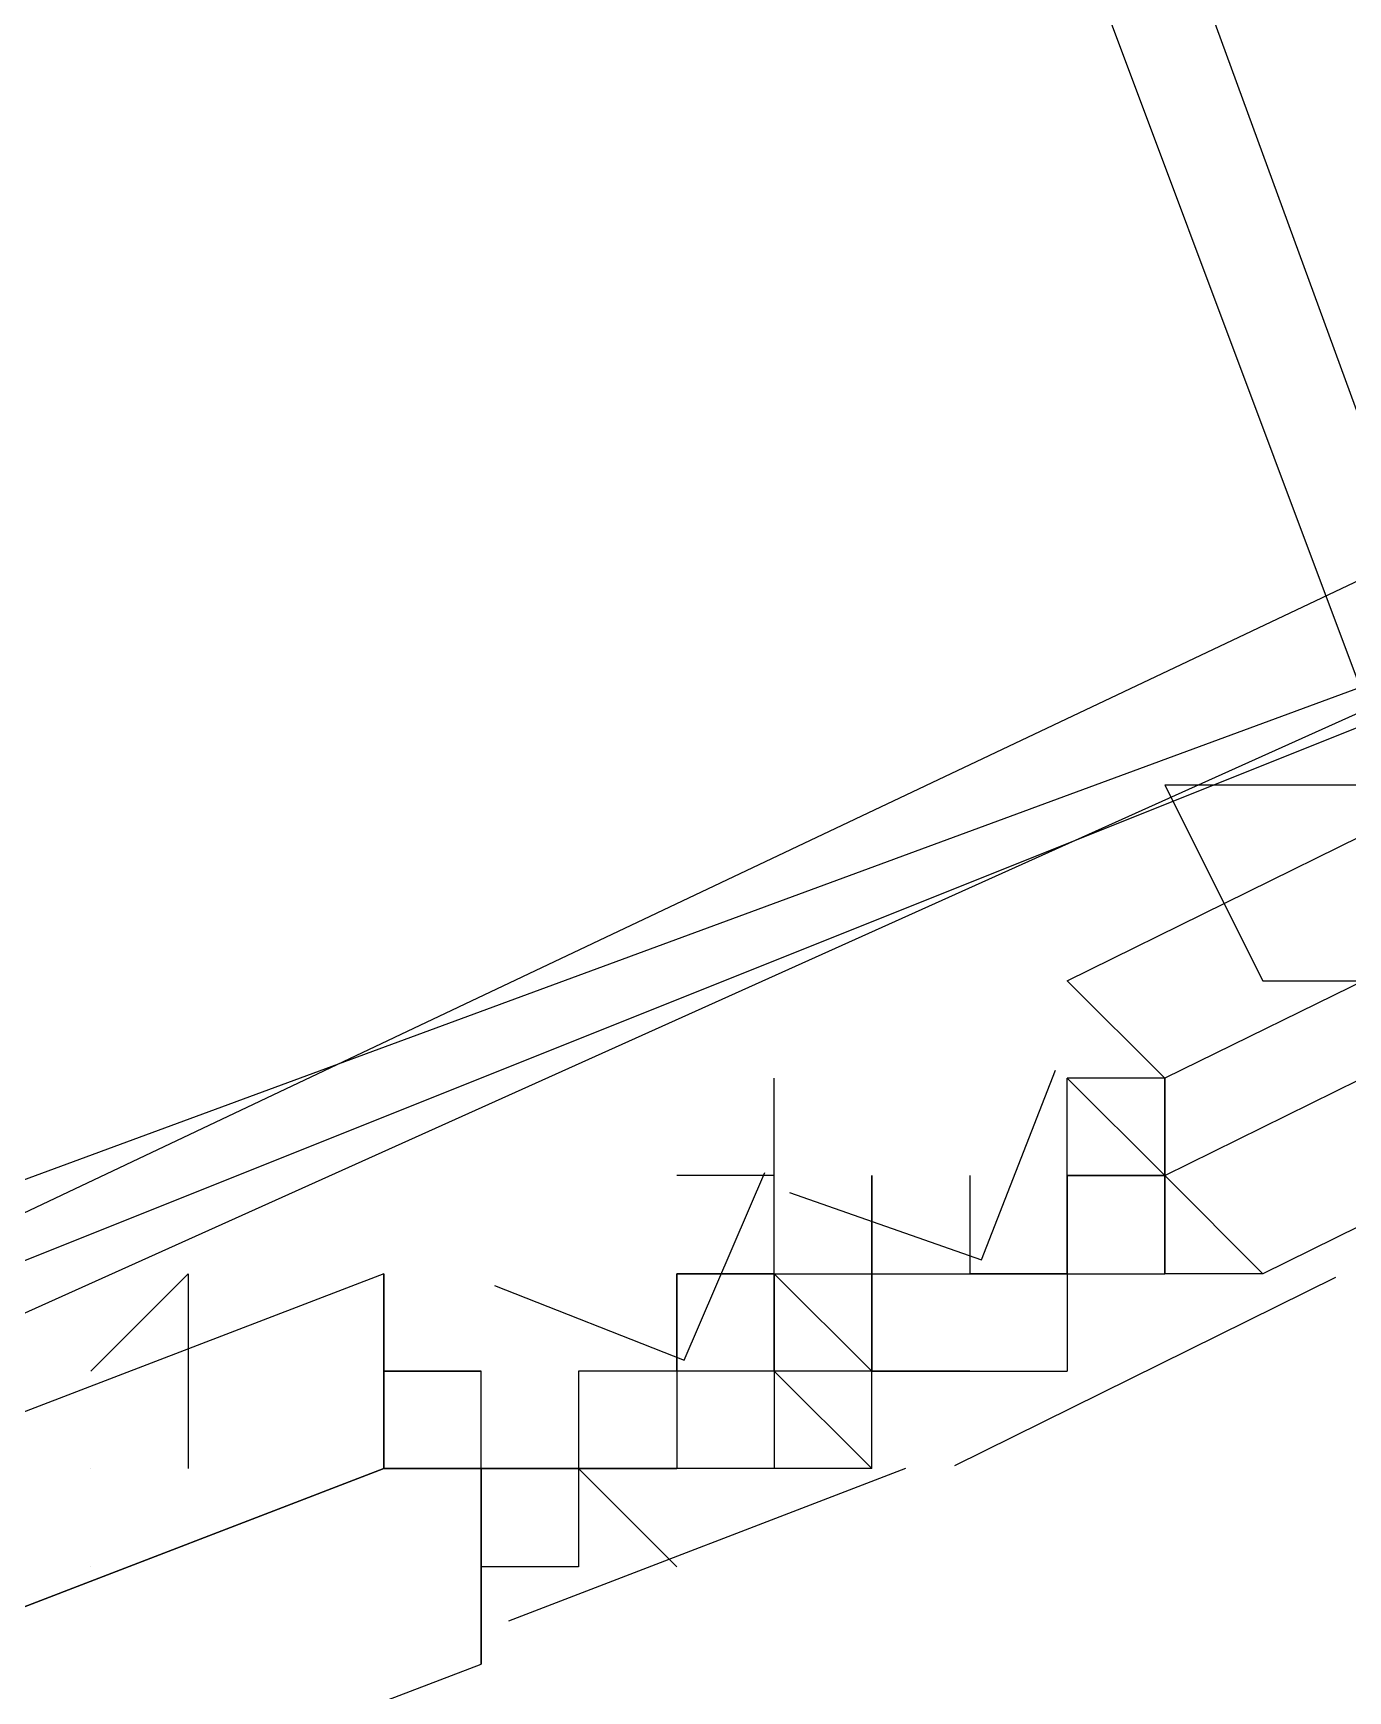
# Model space of a CAD drawing. Header units: feet. Extents: x -84 to 198, y -22 to 181.
# Drawn here: x 99.2588 to 99.4383, y 23.0675 to 23.2937 of the extents above; entities that cross this region are included whole.
import ezdxf

# ---------------------------------------------------------------- set-up
doc = ezdxf.new("R2010")
doc.units = ezdxf.units.FT
doc.layers.add('A-LINEA', color=7, linetype='CONTINUOUS')

msp = doc.modelspace()

# ---------------------------------------------------------------- linework, layer by layer
at = {"layer": 'A-LINEA'}
for p, q in [((99.4, 23.1644), (99.4, 23.1644)), ((99.4, 23.1644), (99.4, 23.1644)), ((99.4, 23.1644), (99.4, 23.1644)), ((99.4, 23.1644), (99.4, 23.1644)), ((99.4, 23.1644), (99.4, 23.1644)), ((99.4, 23.1644), (99.4, 23.1644)), ((99.4, 23.1644), (99.4, 23.1644)), ((99.4, 23.1644), (99.4, 23.1644)), ((99.4, 23.1511), (99.4, 23.1511)), ((99.4, 23.1511), (99.4, 23.1511)), ((99.4, 23.1511), (99.4, 23.1511)), ((99.4133, 23.1511), (99.4, 23.1511)), ((99.4, 23.1511), (99.4, 23.1511)), ((99.4, 23.1378), (99.4, 23.1511)), ((99.4, 23.1511), (99.4, 23.1511)), ((99.4, 23.1511), (99.4, 23.1511)), ((99.4, 23.1511), (99.4, 23.1511)), ((99.4, 23.1511), (99.4, 23.1511)), ((99.4, 23.1511), (99.4, 23.1511)), ((99.4, 23.1511), (99.4, 23.1511)), ((99.4133, 23.1511), (99.4, 23.1511)), ((99.4, 23.1511), (99.4, 23.1511)), ((99.4, 23.1378), (99.4, 23.1511)), ((99.4, 23.1511), (99.4, 23.1511)), ((99.4, 23.1511), (99.4, 23.1511)), ((99.4, 23.1511), (99.4, 23.1511)), ((99.4133, 23.1511), (99.4133, 23.1511)), ((99.4133, 23.1511), (99.4133, 23.1511)), ((99.4133, 23.1511), (99.4133, 23.1511)), ((99.4133, 23.1511), (99.4133, 23.1511)), ((99.4133, 23.1511), (99.4133, 23.1511)), ((99.4133, 23.1511), (99.4133, 23.1511)), ((99.36, 23.1378), (99.3467, 23.1378)), ((99.3467, 23.1378), (99.3467, 23.1378)), ((99.36, 23.1378), (99.3467, 23.1378)), ((99.3467, 23.1378), (99.3467, 23.1378)), ((99.36, 23.1378), (99.36, 23.1378)), ((99.36, 23.1378), (99.36, 23.1378)), ((99.36, 23.1378), (99.36, 23.1378)), ((99.36, 23.1378), (99.36, 23.1378)), ((99.36, 23.1378), (99.36, 23.1378)), ((99.36, 23.1378), (99.36, 23.1378)), ((99.36, 23.1378), (99.36, 23.1378)), ((99.36, 23.1378), (99.36, 23.1378)), ((99.36, 23.1378), (99.36, 23.1378)), ((99.36, 23.1378), (99.36, 23.1378)), ((99.36, 23.1378), (99.36, 23.1378)), ((99.36, 23.1378), (99.36, 23.1378)), ((99.36, 23.1378), (99.36, 23.1378)), ((99.36, 23.1378), (99.36, 23.1378)), ((99.36, 23.1378), (99.36, 23.1378)), ((99.36, 23.1378), (99.36, 23.1378)), ((99.36, 23.1378), (99.36, 23.1378)), ((99.36, 23.1378), (99.36, 23.1378)), ((99.36, 23.1378), (99.36, 23.1378)), ((99.36, 23.1378), (99.36, 23.1378)), ((99.36, 23.1378), (99.36, 23.1378)), ((99.36, 23.1378), (99.36, 23.1378)), ((99.3733, 23.1378), (99.3733, 23.1244)), ((99.3733, 23.1378), (99.3733, 23.1378)), ((99.3733, 23.1378), (99.3733, 23.1378)), ((99.3733, 23.1378), (99.3733, 23.1378)), ((99.3733, 23.1378), (99.3733, 23.1378)), ((99.3733, 23.1378), (99.3733, 23.1378)), ((99.3733, 23.1378), (99.3733, 23.1244)), ((99.3733, 23.1378), (99.3733, 23.1378)), ((99.3733, 23.1378), (99.3733, 23.1378)), ((99.3733, 23.1378), (99.3733, 23.1378)), ((99.3733, 23.1378), (99.3733, 23.1378)), ((99.3733, 23.1378), (99.3733, 23.1378)), ((99.3867, 23.1378), (99.3867, 23.1378)), ((99.3867, 23.1378), (99.3867, 23.1378)), ((99.3867, 23.1378), (99.3867, 23.1378)), ((99.3867, 23.1378), (99.3867, 23.1378)), ((99.3867, 23.1378), (99.3867, 23.1378)), ((99.3867, 23.1378), (99.3867, 23.1378)), ((99.3867, 23.1378), (99.3867, 23.1378)), ((99.3867, 23.1378), (99.3867, 23.1378)), ((99.3867, 23.1378), (99.3867, 23.1378)), ((99.3867, 23.1378), (99.3867, 23.1244)), ((99.3867, 23.1378), (99.3867, 23.1378)), ((99.3867, 23.1378), (99.3867, 23.1378)), ((99.3867, 23.1378), (99.3867, 23.1378)), ((99.3867, 23.1378), (99.3867, 23.1378)), ((99.3867, 23.1378), (99.3867, 23.1378)), ((99.3867, 23.1378), (99.3867, 23.1378)), ((99.3867, 23.1378), (99.3867, 23.1378)), ((99.3867, 23.1378), (99.3867, 23.1378)), ((99.3867, 23.1378), (99.3867, 23.1378)), ((99.3867, 23.1378), (99.3867, 23.1244)), ((99.4, 23.1378), (99.4, 23.1378)), ((99.4, 23.1378), (99.4, 23.1378)), ((99.4, 23.1378), (99.4, 23.1378)), ((99.4, 23.1378), (99.4, 23.1378)), ((99.4, 23.1378), (99.4, 23.1378)), ((99.4, 23.1378), (99.4, 23.1378)), ((99.4, 23.1378), (99.4, 23.1378)), ((99.4, 23.1378), (99.4, 23.1378)), ((99.4, 23.1378), (99.4, 23.1378)), ((99.4, 23.1378), (99.4, 23.1378)), ((99.4, 23.1378), (99.4, 23.1378)), ((99.4, 23.1378), (99.4, 23.1378)), ((99.4, 23.1378), (99.4, 23.1378)), ((99.4, 23.1378), (99.4, 23.1378)), ((99.4, 23.1378), (99.4, 23.1378)), ((99.4, 23.1378), (99.4, 23.1378)), ((99.4, 23.1378), (99.4, 23.1378)), ((99.4, 23.1378), (99.4, 23.1378)), ((99.4, 23.1378), (99.4, 23.1378)), ((99.4, 23.1378), (99.4, 23.1378)), ((99.4133, 23.1378), (99.4, 23.1378)), ((99.4, 23.1378), (99.4, 23.1378)), ((99.4, 23.1378), (99.4, 23.1378)), ((99.4133, 23.1378), (99.4, 23.1378)), ((99.4, 23.1378), (99.4, 23.1378)), ((99.4, 23.1378), (99.4, 23.1378)), ((99.4, 23.1378), (99.4, 23.1378)), ((99.4, 23.1378), (99.4, 23.1378)), ((99.4, 23.1378), (99.4, 23.1378)), ((99.4, 23.1378), (99.4, 23.1378)), ((99.4, 23.1378), (99.4, 23.1378)), ((99.4, 23.1378), (99.4, 23.1378)), ((99.4, 23.1378), (99.4, 23.1378)), ((99.4, 23.1378), (99.4, 23.1378)), ((99.4, 23.1378), (99.4, 23.1378)), ((99.4, 23.1378), (99.4, 23.1378)), ((99.4, 23.1378), (99.4, 23.1378)), ((99.4, 23.1378), (99.4, 23.1378)), ((99.4, 23.1378), (99.4, 23.1378)), ((99.4, 23.1378), (99.4, 23.1378)), ((99.4, 23.1378), (99.4, 23.1378)), ((99.4, 23.1378), (99.4, 23.1378)), ((99.4, 23.1378), (99.4, 23.1378)), ((99.4, 23.1378), (99.4, 23.1378)), ((99.4, 23.1378), (99.4, 23.1378)), ((99.4, 23.1378), (99.4, 23.1378)), ((99.4133, 23.1378), (99.4, 23.1378)), ((99.4, 23.1378), (99.4, 23.1378)), ((99.4, 23.1378), (99.4, 23.1378)), ((99.4133, 23.1378), (99.4, 23.1378)), ((99.4, 23.1378), (99.4, 23.1378)), ((99.4, 23.1378), (99.4, 23.1378)), ((99.4133, 23.1378), (99.4133, 23.1378)), ((99.4133, 23.1378), (99.4133, 23.1378)), ((99.4133, 23.1378), (99.4133, 23.1378)), ((99.4133, 23.1378), (99.4133, 23.1378)), ((99.4133, 23.1378), (99.4133, 23.1378)), ((99.4133, 23.1378), (99.4133, 23.1378)), ((99.4133, 23.1378), (99.4133, 23.1378)), ((99.4133, 23.1378), (99.4133, 23.1378)), ((99.4133, 23.1378), (99.4133, 23.1378)), ((99.4133, 23.1378), (99.4133, 23.1378)), ((99.4133, 23.1378), (99.4133, 23.1378)), ((99.4133, 23.1378), (99.4133, 23.1378)), ((99.4133, 23.1378), (99.4133, 23.1378)), ((99.4133, 23.1378), (99.4133, 23.1378)), ((99.4133, 23.1378), (99.4133, 23.1378)), ((99.4133, 23.1378), (99.4133, 23.1378)), ((99.4133, 23.1244), (99.4133, 23.1378)), ((99.4133, 23.1378), (99.4133, 23.1378)), ((99.4133, 23.1378), (99.4133, 23.1378)), ((99.4133, 23.1378), (99.4133, 23.1378)), ((99.4133, 23.1378), (99.4133, 23.1378)), ((99.4133, 23.1378), (99.4133, 23.1378)), ((99.4133, 23.1378), (99.4133, 23.1378)), ((99.4133, 23.1378), (99.4133, 23.1378)), ((99.4133, 23.1378), (99.4133, 23.1378)), ((99.4133, 23.1378), (99.4133, 23.1378)), ((99.4133, 23.1378), (99.4133, 23.1378)), ((99.4133, 23.1378), (99.4133, 23.1378)), ((99.4133, 23.1378), (99.4133, 23.1378)), ((99.4133, 23.1378), (99.4133, 23.1378)), ((99.4133, 23.1378), (99.4133, 23.1378)), ((99.4133, 23.1378), (99.4133, 23.1378)), ((99.4133, 23.1378), (99.4133, 23.1378)), ((99.4133, 23.1378), (99.4133, 23.1378)), ((99.4133, 23.1244), (99.4133, 23.1378)), ((99.4133, 23.1378), (99.4133, 23.1378)), ((99.3067, 23.1244), (99.3067, 23.1244)), ((99.3067, 23.1244), (99.3067, 23.1244)), ((99.3067, 23.1244), (99.3067, 23.1244)), ((99.3067, 23.1244), (99.3067, 23.1244)), ((99.3067, 23.1244), (99.3067, 23.1244)), ((99.3067, 23.1244), (99.3067, 23.1244)), ((99.3067, 23.1244), (99.3067, 23.1244)), ((99.3067, 23.1244), (99.3067, 23.1244)), ((99.3467, 23.1244), (99.36, 23.1244)), ((99.36, 23.1244), (99.3467, 23.1244)), ((99.3467, 23.1244), (99.3467, 23.1111)), ((99.3467, 23.1244), (99.3467, 23.1244)), ((99.3467, 23.1244), (99.3467, 23.1244)), ((99.3467, 23.1244), (99.3467, 23.1244)), ((99.3467, 23.1244), (99.3467, 23.1244)), ((99.36, 23.1244), (99.3467, 23.1244)), ((99.3467, 23.1244), (99.3467, 23.1244)), ((99.3467, 23.1111), (99.3467, 23.1244)), ((99.3467, 23.1111), (99.3467, 23.1244)), ((99.3467, 23.1244), (99.36, 23.1244)), ((99.36, 23.1244), (99.3467, 23.1244)), ((99.3467, 23.1244), (99.3467, 23.1111)), ((99.3467, 23.1244), (99.3467, 23.1244)), ((99.3467, 23.1244), (99.3467, 23.1244)), ((99.3467, 23.1244), (99.3467, 23.1244)), ((99.3467, 23.1244), (99.3467, 23.1244)), ((99.36, 23.1244), (99.3467, 23.1244)), ((99.3467, 23.1244), (99.3467, 23.1244)), ((99.3467, 23.1111), (99.3467, 23.1244)), ((99.3467, 23.1111), (99.3467, 23.1244)), ((99.36, 23.1244), (99.36, 23.1244)), ((99.36, 23.1244), (99.36, 23.1244)), ((99.36, 23.1244), (99.36, 23.1244)), ((99.36, 23.1244), (99.36, 23.1244)), ((99.36, 23.1244), (99.36, 23.1244)), ((99.36, 23.1244), (99.36, 23.1244)), ((99.36, 23.1244), (99.36, 23.1244)), ((99.36, 23.1244), (99.36, 23.1244)), ((99.36, 23.1244), (99.36, 23.1244)), ((99.36, 23.1244), (99.36, 23.1244)), ((99.36, 23.1244), (99.36, 23.1244)), ((99.36, 23.1244), (99.36, 23.1244)), ((99.36, 23.1111), (99.36, 23.1244)), ((99.36, 23.1111), (99.36, 23.1244)), ((99.36, 23.1244), (99.36, 23.1244)), ((99.36, 23.1244), (99.36, 23.1244)), ((99.36, 23.1244), (99.3733, 23.1244)), ((99.36, 23.1244), (99.36, 23.1244)), ((99.36, 23.1244), (99.36, 23.1244)), ((99.36, 23.1244), (99.36, 23.1244)), ((99.36, 23.1244), (99.36, 23.1244)), ((99.36, 23.1244), (99.36, 23.1244)), ((99.36, 23.1244), (99.36, 23.1244)), ((99.36, 23.1244), (99.36, 23.1244)), ((99.3733, 23.1111), (99.36, 23.1244)), ((99.36, 23.1244), (99.36, 23.1244)), ((99.36, 23.1244), (99.36, 23.1244)), ((99.36, 23.1244), (99.36, 23.1244)), ((99.36, 23.1244), (99.36, 23.1244)), ((99.36, 23.1244), (99.36, 23.1244)), ((99.36, 23.1244), (99.36, 23.1244)), ((99.36, 23.1244), (99.36, 23.1244)), ((99.36, 23.1244), (99.36, 23.1244)), ((99.36, 23.1244), (99.36, 23.1244)), ((99.36, 23.1244), (99.36, 23.1244)), ((99.36, 23.1244), (99.36, 23.1244)), ((99.36, 23.1244), (99.36, 23.1244)), ((99.36, 23.1244), (99.36, 23.1244)), ((99.36, 23.1244), (99.36, 23.1244)), ((99.36, 23.1111), (99.36, 23.1244)), ((99.36, 23.1111), (99.36, 23.1244)), ((99.36, 23.1244), (99.36, 23.1244)), ((99.36, 23.1244), (99.36, 23.1244)), ((99.36, 23.1244), (99.3733, 23.1244)), ((99.36, 23.1244), (99.36, 23.1244)), ((99.36, 23.1244), (99.36, 23.1244)), ((99.36, 23.1244), (99.36, 23.1244)), ((99.36, 23.1244), (99.36, 23.1244)), ((99.36, 23.1244), (99.36, 23.1244)), ((99.36, 23.1244), (99.36, 23.1244)), ((99.36, 23.1244), (99.36, 23.1244)), ((99.3733, 23.1111), (99.36, 23.1244)), ((99.36, 23.1244), (99.36, 23.1244)), ((99.36, 23.1244), (99.36, 23.1244)), ((99.3733, 23.1244), (99.3733, 23.1244)), ((99.3733, 23.1244), (99.3733, 23.1244)), ((99.3733, 23.1244), (99.3867, 23.1244)), ((99.3733, 23.1244), (99.3733, 23.1244)), ((99.3733, 23.1244), (99.3733, 23.1244)), ((99.3733, 23.1244), (99.3733, 23.1244)), ((99.3733, 23.1244), (99.3733, 23.1244)), ((99.3733, 23.1244), (99.3733, 23.1244)), ((99.3733, 23.1244), (99.3733, 23.1244)), ((99.3733, 23.1244), (99.3733, 23.1244)), ((99.3733, 23.1244), (99.3733, 23.1244)), ((99.3733, 23.1244), (99.3733, 23.1244)), ((99.3733, 23.1244), (99.3733, 23.1244)), ((99.3733, 23.1244), (99.3733, 23.1244)), ((99.3733, 23.1244), (99.3733, 23.1244)), ((99.3733, 23.1244), (99.3733, 23.1244)), ((99.3733, 23.1111), (99.3733, 23.1244)), ((99.3733, 23.1244), (99.3733, 23.1244)), ((99.3733, 23.1244), (99.3733, 23.1244)), ((99.3733, 23.1244), (99.3867, 23.1244)), ((99.3733, 23.1244), (99.3733, 23.1244)), ((99.3733, 23.1244), (99.3733, 23.1244)), ((99.3733, 23.1244), (99.3733, 23.1244)), ((99.3733, 23.1244), (99.3733, 23.1244)), ((99.3733, 23.1244), (99.3733, 23.1244)), ((99.3733, 23.1244), (99.3733, 23.1244)), ((99.3733, 23.1244), (99.3733, 23.1244)), ((99.3733, 23.1244), (99.3733, 23.1244)), ((99.3733, 23.1244), (99.3733, 23.1244)), ((99.3733, 23.1244), (99.3733, 23.1244)), ((99.3733, 23.1244), (99.3733, 23.1244)), ((99.3733, 23.1244), (99.3733, 23.1244)), ((99.3733, 23.1244), (99.3733, 23.1244)), ((99.3733, 23.1111), (99.3733, 23.1244)), ((99.4366, 23.1239), (99.3846, 23.0982)), ((99.4366, 23.1239), (99.3846, 23.0982)), ((99.3867, 23.1244), (99.3867, 23.1244)), ((99.3867, 23.1244), (99.3867, 23.1244)), ((99.3867, 23.1244), (99.3867, 23.1244)), ((99.3867, 23.1244), (99.3867, 23.1244)), ((99.3867, 23.1244), (99.3867, 23.1244)), ((99.3867, 23.1244), (99.3867, 23.1244)), ((99.3867, 23.1244), (99.3867, 23.1244)), ((99.3867, 23.1244), (99.3867, 23.1244)), ((99.3867, 23.1244), (99.3867, 23.1244)), ((99.3867, 23.1244), (99.3867, 23.1244)), ((99.3867, 23.1244), (99.3867, 23.1244)), ((99.3867, 23.1244), (99.3867, 23.1244)), ((99.3867, 23.1244), (99.3867, 23.1244)), ((99.3867, 23.1244), (99.3867, 23.1244)), ((99.3867, 23.1244), (99.3867, 23.1244)), ((99.3867, 23.1244), (99.3867, 23.1244)), ((99.3867, 23.1244), (99.3867, 23.1244)), ((99.3867, 23.1244), (99.3867, 23.1244)), ((99.3867, 23.1244), (99.3867, 23.1244)), ((99.3867, 23.1244), (99.3867, 23.1244)), ((99.3867, 23.1244), (99.3867, 23.1244)), ((99.3867, 23.1244), (99.3867, 23.1244)), ((99.3867, 23.1244), (99.4, 23.1244)), ((99.4, 23.1244), (99.3867, 23.1244)), ((99.3867, 23.1244), (99.3867, 23.1244)), ((99.3867, 23.1244), (99.3867, 23.1244)), ((99.4, 23.1244), (99.3867, 23.1244)), ((99.3867, 23.1244), (99.3867, 23.1244)), ((99.3867, 23.1244), (99.3867, 23.1244)), ((99.3867, 23.1244), (99.3867, 23.1244)), ((99.3867, 23.1244), (99.3867, 23.1244)), ((99.3867, 23.1244), (99.3867, 23.1244)), ((99.3867, 23.1244), (99.3867, 23.1244)), ((99.3867, 23.1244), (99.3867, 23.1244)), ((99.3867, 23.1244), (99.3867, 23.1244)), ((99.3867, 23.1244), (99.3867, 23.1244)), ((99.3867, 23.1244), (99.3867, 23.1244)), ((99.3867, 23.1244), (99.3867, 23.1244)), ((99.3867, 23.1244), (99.3867, 23.1244)), ((99.3867, 23.1244), (99.3867, 23.1244)), ((99.3867, 23.1244), (99.3867, 23.1244)), ((99.3867, 23.1244), (99.3867, 23.1244)), ((99.3867, 23.1244), (99.3867, 23.1244)), ((99.3867, 23.1244), (99.3867, 23.1244)), ((99.3867, 23.1244), (99.3867, 23.1244)), ((99.3867, 23.1244), (99.3867, 23.1244)), ((99.3867, 23.1244), (99.3867, 23.1244)), ((99.3867, 23.1244), (99.3867, 23.1244)), ((99.3867, 23.1244), (99.3867, 23.1244)), ((99.3867, 23.1244), (99.3867, 23.1244)), ((99.3867, 23.1244), (99.3867, 23.1244)), ((99.3867, 23.1244), (99.3867, 23.1244)), ((99.3867, 23.1244), (99.4, 23.1244)), ((99.4, 23.1244), (99.3867, 23.1244)), ((99.3867, 23.1244), (99.3867, 23.1244)), ((99.3867, 23.1244), (99.3867, 23.1244)), ((99.4, 23.1244), (99.3867, 23.1244)), ((99.3867, 23.1244), (99.3867, 23.1244)), ((99.3867, 23.1244), (99.3867, 23.1244)), ((99.3867, 23.1244), (99.3867, 23.1244)), ((99.4, 23.1244), (99.4, 23.1244)), ((99.4, 23.1244), (99.4, 23.1244)), ((99.4, 23.1244), (99.4, 23.1244)), ((99.4, 23.1244), (99.4, 23.1244)), ((99.4, 23.1244), (99.4, 23.1111)), ((99.4, 23.1244), (99.4, 23.1244)), ((99.4, 23.1244), (99.4, 23.1244)), ((99.4, 23.1244), (99.4, 23.1244)), ((99.4, 23.1244), (99.4, 23.1244)), ((99.4, 23.1244), (99.4, 23.1244)), ((99.4, 23.1244), (99.4, 23.1244)), ((99.4, 23.1244), (99.4, 23.1244)), ((99.4, 23.1244), (99.4, 23.1244)), ((99.4, 23.1244), (99.4, 23.1244)), ((99.4, 23.1244), (99.4, 23.1244)), ((99.4, 23.1244), (99.4, 23.1244)), ((99.4, 23.1244), (99.4, 23.1244)), ((99.4, 23.1244), (99.4, 23.1244)), ((99.4, 23.1244), (99.4, 23.1244)), ((99.4, 23.1244), (99.4, 23.1111)), ((99.4, 23.1244), (99.4, 23.1244)), ((99.4, 23.1244), (99.4, 23.1244)), ((99.4, 23.1244), (99.4, 23.1244)), ((99.4, 23.1244), (99.4, 23.1244)), ((99.4, 23.1244), (99.4, 23.1244)), ((99.4, 23.1244), (99.4, 23.1244)), ((99.4, 23.1244), (99.4, 23.1244)), ((99.4, 23.1244), (99.4, 23.1244)), ((99.4, 23.1244), (99.4, 23.1244)), ((99.4, 23.1244), (99.4, 23.1111)), ((99.4, 23.1244), (99.4, 23.1244)), ((99.4, 23.1244), (99.4, 23.1244)), ((99.4, 23.1244), (99.4, 23.1244)), ((99.4, 23.1244), (99.4, 23.1244)), ((99.4, 23.1244), (99.4, 23.1244)), ((99.4, 23.1244), (99.4, 23.1244)), ((99.4, 23.1244), (99.4, 23.1244)), ((99.4, 23.1244), (99.4, 23.1244)), ((99.4, 23.1244), (99.4, 23.1244)), ((99.4, 23.1244), (99.4, 23.1244)), ((99.4, 23.1244), (99.4, 23.1244)), ((99.4, 23.1244), (99.4, 23.1244)), ((99.4, 23.1244), (99.4, 23.1244)), ((99.4, 23.1244), (99.4, 23.1244)), ((99.4, 23.1244), (99.4, 23.1111)), ((99.4, 23.1244), (99.4, 23.1244)), ((99.4, 23.1244), (99.4, 23.1244)), ((99.4, 23.1244), (99.4, 23.1244)), ((99.4, 23.1244), (99.4, 23.1244)), ((99.4, 23.1244), (99.4, 23.1244)), ((99.4133, 23.1244), (99.4133, 23.1244)), ((99.4133, 23.1244), (99.4133, 23.1244)), ((99.4133, 23.1244), (99.4133, 23.1244)), ((99.4133, 23.1244), (99.4133, 23.1244)), ((99.4133, 23.1244), (99.4133, 23.1244)), ((99.4133, 23.1244), (99.4133, 23.1244)), ((99.4133, 23.1244), (99.4133, 23.1244)), ((99.4133, 23.1244), (99.4133, 23.1244)), ((99.4133, 23.1244), (99.4133, 23.1244)), ((99.4133, 23.1244), (99.4133, 23.1244)), ((99.4133, 23.1244), (99.4133, 23.1244)), ((99.4133, 23.1244), (99.4133, 23.1244)), ((99.4133, 23.1244), (99.4133, 23.1244)), ((99.4133, 23.1244), (99.4133, 23.1244)), ((99.4133, 23.1244), (99.4133, 23.1244)), ((99.4133, 23.1244), (99.4133, 23.1244)), ((99.4267, 23.1244), (99.4133, 23.1244)), ((99.4133, 23.1244), (99.4133, 23.1244)), ((99.4133, 23.1244), (99.4133, 23.1244)), ((99.4133, 23.1244), (99.4133, 23.1244)), ((99.4133, 23.1244), (99.4133, 23.1244)), ((99.4133, 23.1244), (99.4133, 23.1244)), ((99.4133, 23.1244), (99.4133, 23.1244)), ((99.4133, 23.1244), (99.4133, 23.1244)), ((99.4133, 23.1244), (99.4133, 23.1244)), ((99.4133, 23.1244), (99.4133, 23.1244)), ((99.4133, 23.1244), (99.4133, 23.1244)), ((99.4133, 23.1244), (99.4133, 23.1244)), ((99.4133, 23.1244), (99.4133, 23.1244)), ((99.4133, 23.1244), (99.4133, 23.1244)), ((99.4133, 23.1244), (99.4133, 23.1244)), ((99.4133, 23.1244), (99.4133, 23.1244)), ((99.4133, 23.1244), (99.4133, 23.1244)), ((99.4133, 23.1244), (99.4133, 23.1244)), ((99.4267, 23.1244), (99.4133, 23.1244)), ((99.4133, 23.1244), (99.4133, 23.1244)), ((99.4267, 23.1244), (99.4267, 23.1244)), ((99.4267, 23.1244), (99.4267, 23.1244)), ((99.4267, 23.1244), (99.4267, 23.1244)), ((99.4267, 23.1244), (99.4267, 23.1244)), ((99.4267, 23.1244), (99.4267, 23.1244)), ((99.4267, 23.1244), (99.4267, 23.1244)), ((99.4267, 23.1244), (99.4267, 23.1244)), ((99.4267, 23.1244), (99.4267, 23.1244)), ((99.4267, 23.1244), (99.4267, 23.1244)), ((99.4267, 23.1244), (99.4267, 23.1244)), ((99.3067, 23.1111), (99.32, 23.1111)), ((99.3067, 23.1111), (99.3067, 23.1111)), ((99.3067, 23.1111), (99.3067, 23.1111)), ((99.3067, 23.1111), (99.3067, 23.1111)), ((99.3067, 23.1111), (99.3067, 23.1111)), ((99.3067, 23.1111), (99.3067, 23.1111)), ((99.3067, 23.1111), (99.3067, 23.1111)), ((99.32, 23.1111), (99.3067, 23.1111)), ((99.3067, 23.1111), (99.3067, 23.1111)), ((99.3067, 23.0978), (99.3067, 23.1111)), ((99.3067, 23.1111), (99.32, 23.1111)), ((99.3067, 23.1111), (99.3067, 23.1111)), ((99.3067, 23.1111), (99.3067, 23.1111)), ((99.3067, 23.1111), (99.3067, 23.1111)), ((99.3067, 23.1111), (99.3067, 23.1111)), ((99.3067, 23.1111), (99.3067, 23.1111)), ((99.3067, 23.1111), (99.3067, 23.1111)), ((99.32, 23.1111), (99.3067, 23.1111)), ((99.3067, 23.1111), (99.3067, 23.1111)), ((99.3067, 23.0978), (99.3067, 23.1111)), ((99.32, 23.1111), (99.32, 23.1111)), ((99.32, 23.1111), (99.32, 23.1111)), ((99.32, 23.1111), (99.32, 23.1111)), ((99.32, 23.1111), (99.32, 23.1111)), ((99.32, 23.1111), (99.32, 23.1111)), ((99.32, 23.1111), (99.32, 23.1111)), ((99.32, 23.1111), (99.32, 23.1111)), ((99.32, 23.1111), (99.32, 23.1111)), ((99.32, 23.1111), (99.32, 23.1111)), ((99.32, 23.1111), (99.32, 23.1111)), ((99.32, 23.1111), (99.32, 23.1111)), ((99.32, 23.1111), (99.32, 23.1111)), ((99.32, 23.0978), (99.32, 23.1111)), ((99.32, 23.1111), (99.32, 23.1111)), ((99.32, 23.1111), (99.32, 23.1111)), ((99.32, 23.1111), (99.32, 23.1111)), ((99.32, 23.1111), (99.32, 23.1111)), ((99.32, 23.1111), (99.32, 23.1111)), ((99.32, 23.1111), (99.32, 23.1111)), ((99.32, 23.1111), (99.32, 23.1111)), ((99.32, 23.1111), (99.32, 23.1111)), ((99.32, 23.1111), (99.32, 23.1111)), ((99.32, 23.1111), (99.32, 23.1111)), ((99.32, 23.1111), (99.32, 23.1111)), ((99.32, 23.1111), (99.32, 23.1111)), ((99.32, 23.1111), (99.32, 23.1111)), ((99.32, 23.1111), (99.32, 23.1111)), ((99.32, 23.0978), (99.32, 23.1111)), ((99.32, 23.1111), (99.32, 23.1111)), ((99.32, 23.1111), (99.32, 23.1111)), ((99.3333, 23.1111), (99.3333, 23.0978)), ((99.3333, 23.1111), (99.3333, 23.1111)), ((99.3333, 23.1111), (99.3333, 23.1111)), ((99.3333, 23.1111), (99.3333, 23.1111)), ((99.3333, 23.1111), (99.3333, 23.1111)), ((99.3333, 23.1111), (99.3333, 23.1111)), ((99.3333, 23.1111), (99.3333, 23.0978)), ((99.3333, 23.1111), (99.3333, 23.1111)), ((99.3333, 23.1111), (99.3333, 23.1111)), ((99.3333, 23.1111), (99.3333, 23.1111)), ((99.3467, 23.1111), (99.3333, 23.1111)), ((99.3333, 23.1111), (99.3333, 23.1111)), ((99.3333, 23.1111), (99.3333, 23.1111)), ((99.3333, 23.1111), (99.3333, 23.0978)), ((99.3333, 23.1111), (99.3333, 23.0978)), ((99.3333, 23.1111), (99.3333, 23.1111)), ((99.3333, 23.1111), (99.3333, 23.1111)), ((99.3333, 23.1111), (99.3333, 23.1111)), ((99.3333, 23.1111), (99.3333, 23.1111)), ((99.3333, 23.1111), (99.3333, 23.1111)), ((99.3333, 23.1111), (99.3333, 23.0978)), ((99.3333, 23.1111), (99.3333, 23.1111)), ((99.3333, 23.1111), (99.3333, 23.1111)), ((99.3333, 23.1111), (99.3333, 23.1111)), ((99.3467, 23.1111), (99.3333, 23.1111)), ((99.3333, 23.1111), (99.3333, 23.1111)), ((99.3333, 23.1111), (99.3333, 23.1111)), ((99.3333, 23.1111), (99.3333, 23.0978)), ((99.3467, 23.1111), (99.3467, 23.1111)), ((99.3467, 23.1111), (99.3467, 23.1111)), ((99.3467, 23.1111), (99.3467, 23.1111)), ((99.3467, 23.1111), (99.3467, 23.1111)), ((99.3467, 23.1111), (99.3467, 23.1111)), ((99.3467, 23.1111), (99.3467, 23.1111)), ((99.3467, 23.1111), (99.3467, 23.0978)), ((99.3467, 23.1111), (99.3467, 23.1111)), ((99.3467, 23.1111), (99.3467, 23.1111)), ((99.3467, 23.1111), (99.3467, 23.1111)), ((99.3467, 23.1111), (99.3467, 23.1111)), ((99.3467, 23.1111), (99.3467, 23.1111)), ((99.3467, 23.1111), (99.3467, 23.1111)), ((99.3467, 23.1111), (99.3467, 23.1111)), ((99.3467, 23.1111), (99.3467, 23.1111)), ((99.3467, 23.1111), (99.3467, 23.1111)), ((99.3467, 23.1111), (99.3467, 23.1111)), ((99.3467, 23.1111), (99.3467, 23.1111)), ((99.3467, 23.1111), (99.3467, 23.1111)), ((99.3467, 23.1111), (99.3467, 23.1111)), ((99.36, 23.1111), (99.3467, 23.1111)), ((99.3467, 23.1111), (99.3467, 23.1111)), ((99.3467, 23.1111), (99.3467, 23.1111)), ((99.3467, 23.1111), (99.3467, 23.1111)), ((99.3467, 23.1111), (99.3467, 23.1111)), ((99.3467, 23.1111), (99.3467, 23.1111)), ((99.3467, 23.1111), (99.3467, 23.1111)), ((99.3467, 23.1111), (99.3467, 23.1111)), ((99.3467, 23.1111), (99.3467, 23.0978)), ((99.3467, 23.1111), (99.3467, 23.1111)), ((99.3467, 23.1111), (99.3467, 23.1111)), ((99.3467, 23.1111), (99.3467, 23.1111)), ((99.3467, 23.1111), (99.3467, 23.1111)), ((99.3467, 23.1111), (99.3467, 23.1111)), ((99.3467, 23.1111), (99.3467, 23.1111)), ((99.3467, 23.1111), (99.3467, 23.1111)), ((99.3467, 23.1111), (99.3467, 23.1111)), ((99.3467, 23.1111), (99.3467, 23.0978)), ((99.3467, 23.1111), (99.3467, 23.1111)), ((99.3467, 23.1111), (99.3467, 23.1111)), ((99.3467, 23.1111), (99.3467, 23.1111)), ((99.3467, 23.1111), (99.3467, 23.1111)), ((99.3467, 23.1111), (99.3467, 23.1111)), ((99.3467, 23.1111), (99.3467, 23.1111)), ((99.3467, 23.1111), (99.3467, 23.1111)), ((99.3467, 23.1111), (99.3467, 23.1111)), ((99.3467, 23.1111), (99.3467, 23.1111)), ((99.3467, 23.1111), (99.3467, 23.1111)), ((99.3467, 23.1111), (99.3467, 23.1111)), ((99.3467, 23.1111), (99.3467, 23.1111)), ((99.3467, 23.1111), (99.3467, 23.1111)), ((99.36, 23.1111), (99.3467, 23.1111)), ((99.3467, 23.1111), (99.3467, 23.1111)), ((99.3467, 23.1111), (99.3467, 23.1111)), ((99.3467, 23.1111), (99.3467, 23.1111)), ((99.3467, 23.1111), (99.3467, 23.1111)), ((99.3467, 23.1111), (99.3467, 23.1111)), ((99.3467, 23.1111), (99.3467, 23.1111)), ((99.3467, 23.1111), (99.3467, 23.1111)), ((99.3467, 23.1111), (99.3467, 23.0978)), ((99.3467, 23.1111), (99.3467, 23.1111)), ((99.3467, 23.1111), (99.3467, 23.1111)), ((99.36, 23.1111), (99.36, 23.1111)), ((99.36, 23.1111), (99.36, 23.1111)), ((99.36, 23.1111), (99.36, 23.1111)), ((99.36, 23.1111), (99.36, 23.1111)), ((99.36, 23.1111), (99.36, 23.1111)), ((99.36, 23.1111), (99.36, 23.1111)), ((99.36, 23.1111), (99.36, 23.1111)), ((99.36, 23.1111), (99.36, 23.1111)), ((99.36, 23.1111), (99.36, 23.1111)), ((99.36, 23.1111), (99.36, 23.0978)), ((99.36, 23.1111), (99.36, 23.1111)), ((99.36, 23.1111), (99.36, 23.1111)), ((99.36, 23.1111), (99.36, 23.1111)), ((99.36, 23.1111), (99.36, 23.1111)), ((99.36, 23.1111), (99.36, 23.1111)), ((99.36, 23.1111), (99.36, 23.1111)), ((99.36, 23.1111), (99.36, 23.1111)), ((99.36, 23.1111), (99.36, 23.1111)), ((99.36, 23.1111), (99.36, 23.1111)), ((99.36, 23.1111), (99.36, 23.1111)), ((99.36, 23.1111), (99.36, 23.1111)), ((99.36, 23.1111), (99.36, 23.1111)), ((99.36, 23.1111), (99.36, 23.1111)), ((99.36, 23.1111), (99.36, 23.1111)), ((99.36, 23.1111), (99.36, 23.1111)), ((99.36, 23.1111), (99.36, 23.1111)), ((99.36, 23.1111), (99.36, 23.1111)), ((99.36, 23.1111), (99.36, 23.1111)), ((99.36, 23.1111), (99.36, 23.1111)), ((99.36, 23.1111), (99.36, 23.1111)), ((99.36, 23.1111), (99.36, 23.1111)), ((99.36, 23.1111), (99.36, 23.1111)), ((99.36, 23.1111), (99.36, 23.0978)), ((99.36, 23.1111), (99.36, 23.1111)), ((99.36, 23.1111), (99.36, 23.1111)), ((99.36, 23.1111), (99.36, 23.1111)), ((99.36, 23.1111), (99.36, 23.1111)), ((99.36, 23.1111), (99.36, 23.1111)), ((99.36, 23.1111), (99.36, 23.1111)), ((99.36, 23.1111), (99.36, 23.1111)), ((99.36, 23.1111), (99.36, 23.1111)), ((99.36, 23.1111), (99.36, 23.1111)), ((99.36, 23.1111), (99.36, 23.1111)), ((99.36, 23.1111), (99.36, 23.1111)), ((99.36, 23.1111), (99.36, 23.1111)), ((99.36, 23.1111), (99.36, 23.1111)), ((99.3733, 23.1111), (99.3733, 23.1111)), ((99.3733, 23.1111), (99.3733, 23.1111)), ((99.3733, 23.1111), (99.3733, 23.1111)), ((99.3733, 23.1111), (99.3733, 23.1111)), ((99.3867, 23.1111), (99.3733, 23.1111)), ((99.3733, 23.1111), (99.3733, 23.1111)), ((99.3733, 23.1111), (99.3733, 23.1111)), ((99.3733, 23.1111), (99.3733, 23.1111)), ((99.3733, 23.0978), (99.3733, 23.1111)), ((99.3733, 23.1111), (99.3733, 23.1111)), ((99.3733, 23.1111), (99.3733, 23.1111)), ((99.3733, 23.1111), (99.3733, 23.1111)), ((99.3733, 23.1111), (99.3733, 23.1111)), ((99.3733, 23.0978), (99.3733, 23.1111)), ((99.3867, 23.1111), (99.3733, 23.1111)), ((99.3733, 23.1111), (99.3733, 23.1111)), ((99.3733, 23.1111), (99.3733, 23.1111)), ((99.3867, 23.1111), (99.3733, 23.1111)), ((99.3733, 23.1111), (99.3733, 23.1111)), ((99.3733, 23.1111), (99.3733, 23.1111)), ((99.3733, 23.1111), (99.3733, 23.1111)), ((99.3733, 23.1111), (99.3733, 23.1111)), ((99.3733, 23.1111), (99.3733, 23.1111)), ((99.3733, 23.1111), (99.3733, 23.1111)), ((99.3867, 23.1111), (99.3733, 23.1111)), ((99.3733, 23.1111), (99.3733, 23.1111)), ((99.3733, 23.1111), (99.3733, 23.1111)), ((99.3733, 23.1111), (99.3733, 23.1111)), ((99.3733, 23.0978), (99.3733, 23.1111)), ((99.3733, 23.1111), (99.3733, 23.1111)), ((99.3733, 23.1111), (99.3733, 23.1111)), ((99.3733, 23.1111), (99.3733, 23.1111)), ((99.3733, 23.1111), (99.3733, 23.1111)), ((99.3733, 23.0978), (99.3733, 23.1111)), ((99.3867, 23.1111), (99.3733, 23.1111)), ((99.3733, 23.1111), (99.3733, 23.1111)), ((99.3733, 23.1111), (99.3733, 23.1111)), ((99.3867, 23.1111), (99.3733, 23.1111)), ((99.3733, 23.1111), (99.3733, 23.1111)), ((99.3733, 23.1111), (99.3733, 23.1111)), ((99.3867, 23.1111), (99.3867, 23.1111)), ((99.3867, 23.1111), (99.3867, 23.1111)), ((99.3867, 23.1111), (99.3867, 23.1111)), ((99.3867, 23.1111), (99.4, 23.1111)), ((99.3867, 23.1111), (99.3867, 23.1111)), ((99.3867, 23.1111), (99.3867, 23.1111)), ((99.3867, 23.1111), (99.3867, 23.1111)), ((99.3867, 23.1111), (99.3867, 23.1111)), ((99.3867, 23.1111), (99.3867, 23.1111)), ((99.3867, 23.1111), (99.3867, 23.1111)), ((99.3867, 23.1111), (99.3867, 23.1111)), ((99.3867, 23.1111), (99.3867, 23.1111)), ((99.3867, 23.1111), (99.3867, 23.1111)), ((99.3867, 23.1111), (99.3867, 23.1111)), ((99.3867, 23.1111), (99.3867, 23.1111)), ((99.3867, 23.1111), (99.3867, 23.1111)), ((99.3867, 23.1111), (99.3867, 23.1111)), ((99.3867, 23.1111), (99.3867, 23.1111)), ((99.3867, 23.1111), (99.3867, 23.1111)), ((99.3867, 23.1111), (99.3867, 23.1111)), ((99.3867, 23.1111), (99.3867, 23.1111)), ((99.3867, 23.1111), (99.3867, 23.1111)), ((99.3867, 23.1111), (99.3867, 23.1111)), ((99.3867, 23.1111), (99.3867, 23.1111)), ((99.3867, 23.1111), (99.3867, 23.1111)), ((99.3867, 23.1111), (99.3867, 23.1111)), ((99.3867, 23.1111), (99.3867, 23.1111)), ((99.3867, 23.1111), (99.3867, 23.1111)), ((99.3867, 23.1111), (99.3867, 23.1111)), ((99.3867, 23.1111), (99.3867, 23.1111)), ((99.3867, 23.1111), (99.3867, 23.1111)), ((99.3867, 23.1111), (99.4, 23.1111)), ((99.3867, 23.1111), (99.3867, 23.1111)), ((99.3867, 23.1111), (99.3867, 23.1111)), ((99.3867, 23.1111), (99.3867, 23.1111)), ((99.3867, 23.1111), (99.3867, 23.1111)), ((99.3867, 23.1111), (99.3867, 23.1111)), ((99.3867, 23.1111), (99.3867, 23.1111)), ((99.3867, 23.1111), (99.3867, 23.1111)), ((99.3867, 23.1111), (99.3867, 23.1111)), ((99.3867, 23.1111), (99.3867, 23.1111)), ((99.3867, 23.1111), (99.3867, 23.1111)), ((99.3867, 23.1111), (99.3867, 23.1111)), ((99.3867, 23.1111), (99.3867, 23.1111)), ((99.3867, 23.1111), (99.3867, 23.1111)), ((99.3867, 23.1111), (99.3867, 23.1111)), ((99.3867, 23.1111), (99.3867, 23.1111)), ((99.3867, 23.1111), (99.3867, 23.1111)), ((99.3867, 23.1111), (99.3867, 23.1111)), ((99.3867, 23.1111), (99.3867, 23.1111)), ((99.3867, 23.1111), (99.3867, 23.1111)), ((99.3867, 23.1111), (99.3867, 23.1111)), ((99.3867, 23.1111), (99.3867, 23.1111)), ((99.3867, 23.1111), (99.3867, 23.1111)), ((99.3867, 23.1111), (99.3867, 23.1111)), ((99.3867, 23.1111), (99.3867, 23.1111)), ((99.4, 23.1111), (99.4, 23.1111)), ((99.4, 23.1111), (99.4, 23.1111)), ((99.4, 23.1111), (99.4, 23.1111)), ((99.4, 23.1111), (99.4, 23.1111)), ((99.2667, 23.0978), (99.2667, 23.0978)), ((99.2667, 23.0978), (99.2667, 23.0978)), ((99.32, 23.0978), (99.3067, 23.0978)), ((99.3067, 23.0978), (99.3067, 23.0978)), ((99.3067, 23.0978), (99.3067, 23.0978)), ((99.32, 23.0978), (99.3067, 23.0978)), ((99.3067, 23.0978), (99.3067, 23.0978)), ((99.3067, 23.0978), (99.3067, 23.0978)), ((99.32, 23.0978), (99.32, 23.0844)), ((99.32, 23.0978), (99.3333, 23.0978)), ((99.32, 23.0978), (99.32, 23.0978)), ((99.32, 23.0978), (99.32, 23.0978)), ((99.32, 23.0978), (99.32, 23.0978)), ((99.32, 23.0978), (99.32, 23.0978)), ((99.32, 23.0978), (99.32, 23.0978)), ((99.32, 23.0978), (99.32, 23.0978)), ((99.32, 23.0978), (99.32, 23.0844)), ((99.32, 23.0978), (99.32, 23.0978)), ((99.3333, 23.0978), (99.32, 23.0978)), ((99.32, 23.0978), (99.32, 23.0978)), ((99.32, 23.0978), (99.32, 23.0978)), ((99.32, 23.0978), (99.32, 23.0978)), ((99.32, 23.0978), (99.32, 23.0978)), ((99.32, 23.0978), (99.32, 23.0978)), ((99.32, 23.0978), (99.3333, 23.0978)), ((99.32, 23.0978), (99.32, 23.0978)), ((99.32, 23.0978), (99.32, 23.0978)), ((99.32, 23.0978), (99.32, 23.0978)), ((99.32, 23.0978), (99.32, 23.0978)), ((99.32, 23.0978), (99.32, 23.0978)), ((99.32, 23.0978), (99.32, 23.0978)), ((99.32, 23.0978), (99.32, 23.0978)), ((99.32, 23.0978), (99.32, 23.0978)), ((99.32, 23.0978), (99.32, 23.0978)), ((99.32, 23.0978), (99.32, 23.0844)), ((99.32, 23.0978), (99.3333, 23.0978)), ((99.32, 23.0978), (99.32, 23.0978)), ((99.32, 23.0978), (99.32, 23.0978)), ((99.32, 23.0978), (99.32, 23.0978)), ((99.32, 23.0978), (99.32, 23.0978)), ((99.32, 23.0978), (99.32, 23.0978)), ((99.32, 23.0978), (99.32, 23.0978)), ((99.32, 23.0978), (99.32, 23.0844)), ((99.32, 23.0978), (99.32, 23.0978)), ((99.3333, 23.0978), (99.32, 23.0978)), ((99.32, 23.0978), (99.32, 23.0978)), ((99.32, 23.0978), (99.32, 23.0978)), ((99.32, 23.0978), (99.32, 23.0978)), ((99.32, 23.0978), (99.32, 23.0978)), ((99.32, 23.0978), (99.32, 23.0978)), ((99.32, 23.0978), (99.3333, 23.0978)), ((99.32, 23.0978), (99.32, 23.0978)), ((99.32, 23.0978), (99.32, 23.0978)), ((99.32, 23.0978), (99.32, 23.0978)), ((99.32, 23.0978), (99.32, 23.0978)), ((99.32, 23.0978), (99.32, 23.0978)), ((99.32, 23.0978), (99.32, 23.0978)), ((99.32, 23.0978), (99.32, 23.0978)), ((99.32, 23.0978), (99.32, 23.0978)), ((99.32, 23.0978), (99.32, 23.0978)), ((99.3779, 23.0978), (99.3237, 23.077)), ((99.3779, 23.0978), (99.3237, 23.077)), ((99.3333, 23.0978), (99.3333, 23.0978)), ((99.3333, 23.0978), (99.3333, 23.0978)), ((99.3333, 23.0978), (99.3333, 23.0978)), ((99.3333, 23.0978), (99.3333, 23.0978)), ((99.3333, 23.0978), (99.3333, 23.0978)), ((99.3333, 23.0978), (99.3333, 23.0844)), ((99.3333, 23.0978), (99.3333, 23.0978)), ((99.3467, 23.0978), (99.3333, 23.0978)), ((99.3333, 23.0978), (99.3333, 23.0978)), ((99.3333, 23.0978), (99.3333, 23.0978)), ((99.3333, 23.0978), (99.3333, 23.0978)), ((99.3333, 23.0978), (99.3333, 23.0978)), ((99.3333, 23.0978), (99.3333, 23.0978)), ((99.3333, 23.0978), (99.3333, 23.0978)), ((99.3333, 23.0978), (99.3333, 23.0978)), ((99.3467, 23.0978), (99.3333, 23.0978)), ((99.3333, 23.0978), (99.3333, 23.0978)), ((99.3333, 23.0978), (99.3333, 23.0978)), ((99.3333, 23.0978), (99.3333, 23.0978)), ((99.3333, 23.0978), (99.3333, 23.0978)), ((99.3333, 23.0978), (99.3333, 23.0978)), ((99.3333, 23.0978), (99.3333, 23.0978)), ((99.3333, 23.0978), (99.3333, 23.0978)), ((99.3333, 23.0978), (99.3333, 23.0978)), ((99.3333, 23.0978), (99.3467, 23.0844)), ((99.3333, 23.0978), (99.3467, 23.0978)), ((99.3333, 23.0978), (99.3467, 23.0978)), ((99.3333, 23.0978), (99.3467, 23.0978)), ((99.3333, 23.0978), (99.3467, 23.0978)), ((99.3333, 23.0978), (99.3467, 23.0978)), ((99.3333, 23.0978), (99.3333, 23.0978)), ((99.3333, 23.0978), (99.3333, 23.0978)), ((99.3333, 23.0978), (99.3333, 23.0978)), ((99.3333, 23.0978), (99.3333, 23.0978)), ((99.3333, 23.0978), (99.3333, 23.0978)), ((99.3333, 23.0978), (99.3333, 23.0844)), ((99.3333, 23.0978), (99.3333, 23.0978)), ((99.3467, 23.0978), (99.3333, 23.0978)), ((99.3333, 23.0978), (99.3333, 23.0978)), ((99.3333, 23.0978), (99.3333, 23.0978)), ((99.3333, 23.0978), (99.3333, 23.0978)), ((99.3333, 23.0978), (99.3333, 23.0978)), ((99.3333, 23.0978), (99.3333, 23.0978)), ((99.3333, 23.0978), (99.3333, 23.0978)), ((99.3333, 23.0978), (99.3333, 23.0978)), ((99.3467, 23.0978), (99.3333, 23.0978)), ((99.3333, 23.0978), (99.3333, 23.0978)), ((99.3333, 23.0978), (99.3333, 23.0978)), ((99.3333, 23.0978), (99.3333, 23.0978)), ((99.3333, 23.0978), (99.3333, 23.0978)), ((99.3333, 23.0978), (99.3333, 23.0978)), ((99.3333, 23.0978), (99.3333, 23.0978)), ((99.3333, 23.0978), (99.3333, 23.0978)), ((99.3333, 23.0978), (99.3333, 23.0978)), ((99.3333, 23.0978), (99.3467, 23.0844)), ((99.3333, 23.0978), (99.3467, 23.0978)), ((99.3333, 23.0978), (99.3467, 23.0978)), ((99.3333, 23.0978), (99.3467, 23.0978)), ((99.3333, 23.0978), (99.3467, 23.0978)), ((99.3333, 23.0978), (99.3467, 23.0978)), ((99.3467, 23.0978), (99.3467, 23.0978)), ((99.3467, 23.0978), (99.3467, 23.0978)), ((99.3467, 23.0978), (99.3467, 23.0978)), ((99.3467, 23.0978), (99.3467, 23.0978)), ((99.3467, 23.0978), (99.3467, 23.0978)), ((99.3467, 23.0978), (99.3467, 23.0978)), ((99.36, 23.0978), (99.3467, 23.0978)), ((99.3467, 23.0978), (99.3467, 23.0978)), ((99.3467, 23.0978), (99.3467, 23.0978)), ((99.36, 23.0978), (99.3467, 23.0978)), ((99.3467, 23.0978), (99.3467, 23.0978)), ((99.3467, 23.0978), (99.3467, 23.0978)), ((99.3467, 23.0978), (99.3467, 23.0978)), ((99.3467, 23.0978), (99.3467, 23.0978)), ((99.3467, 23.0978), (99.3467, 23.0978)), ((99.3467, 23.0978), (99.3467, 23.0978)), ((99.3467, 23.0978), (99.3467, 23.0978)), ((99.3467, 23.0978), (99.3467, 23.0978)), ((99.3467, 23.0978), (99.3467, 23.0978)), ((99.3467, 23.0978), (99.3467, 23.0978)), ((99.3467, 23.0978), (99.3467, 23.0978)), ((99.3467, 23.0978), (99.3467, 23.0978)), ((99.3467, 23.0978), (99.3467, 23.0978)), ((99.3467, 23.0978), (99.3467, 23.0978)), ((99.3467, 23.0978), (99.3467, 23.0978)), ((99.3467, 23.0978), (99.3467, 23.0978)), ((99.3467, 23.0978), (99.3467, 23.0978)), ((99.3467, 23.0978), (99.3467, 23.0978)), ((99.3467, 23.0978), (99.3467, 23.0978)), ((99.3467, 23.0978), (99.3467, 23.0978)), ((99.3467, 23.0978), (99.3467, 23.0978)), ((99.36, 23.0978), (99.3467, 23.0978)), ((99.3467, 23.0978), (99.3467, 23.0978)), ((99.3467, 23.0978), (99.3467, 23.0978)), ((99.36, 23.0978), (99.3467, 23.0978)), ((99.3467, 23.0978), (99.3467, 23.0978)), ((99.3467, 23.0978), (99.3467, 23.0978)), ((99.3467, 23.0978), (99.3467, 23.0978)), ((99.3467, 23.0978), (99.3467, 23.0978)), ((99.3467, 23.0978), (99.3467, 23.0978)), ((99.3467, 23.0978), (99.3467, 23.0978)), ((99.3467, 23.0978), (99.3467, 23.0978)), ((99.3467, 23.0978), (99.3467, 23.0978)), ((99.3467, 23.0978), (99.3467, 23.0978)), ((99.3467, 23.0978), (99.3467, 23.0978)), ((99.3467, 23.0978), (99.3467, 23.0978)), ((99.3467, 23.0978), (99.3467, 23.0978)), ((99.3467, 23.0978), (99.3467, 23.0978)), ((99.3467, 23.0978), (99.3467, 23.0978)), ((99.3467, 23.0978), (99.3467, 23.0978)), ((99.36, 23.0978), (99.36, 23.0978)), ((99.36, 23.0978), (99.36, 23.0978)), ((99.36, 23.0978), (99.36, 23.0978)), ((99.36, 23.0978), (99.36, 23.0978)), ((99.3733, 23.0978), (99.36, 23.0978)), ((99.36, 23.0978), (99.36, 23.0978)), ((99.36, 23.0978), (99.36, 23.0978)), ((99.36, 23.0978), (99.36, 23.0978)), ((99.36, 23.0978), (99.36, 23.0978)), ((99.36, 23.0978), (99.36, 23.0978)), ((99.36, 23.0978), (99.36, 23.0978)), ((99.36, 23.0978), (99.36, 23.0978)), ((99.36, 23.0978), (99.36, 23.0978)), ((99.36, 23.0978), (99.36, 23.0978)), ((99.36, 23.0978), (99.36, 23.0978)), ((99.36, 23.0978), (99.36, 23.0978)), ((99.36, 23.0978), (99.36, 23.0978)), ((99.36, 23.0978), (99.36, 23.0978)), ((99.36, 23.0978), (99.36, 23.0978)), ((99.36, 23.0978), (99.36, 23.0978)), ((99.36, 23.0978), (99.36, 23.0978)), ((99.3733, 23.0978), (99.36, 23.0978)), ((99.36, 23.0978), (99.36, 23.0978)), ((99.36, 23.0978), (99.36, 23.0978)), ((99.36, 23.0978), (99.36, 23.0978)), ((99.36, 23.0978), (99.36, 23.0978)), ((99.36, 23.0978), (99.36, 23.0978)), ((99.36, 23.0978), (99.36, 23.0978)), ((99.36, 23.0978), (99.36, 23.0978)), ((99.36, 23.0978), (99.36, 23.0978)), ((99.36, 23.0978), (99.36, 23.0978)), ((99.36, 23.0978), (99.36, 23.0978)), ((99.36, 23.0978), (99.36, 23.0978)), ((99.36, 23.0978), (99.36, 23.0978)), ((99.3733, 23.0978), (99.3733, 23.0978)), ((99.3733, 23.0978), (99.3733, 23.0978)), ((99.3733, 23.0978), (99.3733, 23.0978)), ((99.3733, 23.0978), (99.3733, 23.0978)), ((99.3733, 23.0978), (99.3733, 23.0978)), ((99.3733, 23.0978), (99.3733, 23.0978)), ((99.3733, 23.0978), (99.3733, 23.0978)), ((99.3733, 23.0978), (99.3733, 23.0978)), ((99.3733, 23.0978), (99.3733, 23.0978)), ((99.3733, 23.0978), (99.3733, 23.0978)), ((99.2667, 23.0844), (99.2667, 23.0844)), ((99.2667, 23.0844), (99.2667, 23.0844)), ((99.32, 23.0844), (99.32, 23.0844)), ((99.32, 23.0844), (99.32, 23.0844)), ((99.32, 23.0844), (99.32, 23.0844)), ((99.32, 23.0844), (99.32, 23.0844)), ((99.32, 23.0844), (99.32, 23.0844)), ((99.32, 23.0844), (99.32, 23.0844)), ((99.32, 23.0844), (99.32, 23.0844)), ((99.32, 23.0844), (99.32, 23.0844)), ((99.32, 23.0844), (99.32, 23.0844)), ((99.32, 23.0844), (99.32, 23.0844)), ((99.32, 23.0844), (99.32, 23.0844)), ((99.32, 23.0844), (99.32, 23.0844)), ((99.32, 23.0844), (99.32, 23.0844)), ((99.32, 23.0844), (99.32, 23.0844)), ((99.32, 23.0844), (99.32, 23.0844)), ((99.32, 23.0844), (99.32, 23.0844)), ((99.32, 23.0844), (99.32, 23.0844)), ((99.32, 23.0844), (99.32, 23.0844)), ((99.32, 23.0844), (99.32, 23.0844)), ((99.32, 23.0844), (99.32, 23.0844)), ((99.32, 23.0844), (99.32, 23.0844)), ((99.32, 23.0844), (99.32, 23.0844)), ((99.32, 23.0844), (99.32, 23.0844)), ((99.32, 23.0844), (99.32, 23.0844)), ((99.32, 23.0844), (99.32, 23.0844)), ((99.32, 23.0844), (99.32, 23.0844)), ((99.32, 23.0844), (99.32, 23.0844)), ((99.32, 23.0844), (99.32, 23.0844)), ((99.32, 23.0844), (99.32, 23.0844)), ((99.32, 23.0844), (99.32, 23.0844)), ((99.32, 23.0844), (99.32, 23.0844)), ((99.32, 23.0844), (99.32, 23.0844)), ((99.32, 23.0844), (99.32, 23.0844)), ((99.32, 23.0844), (99.32, 23.0844)), ((99.3333, 23.0844), (99.3333, 23.0844)), ((99.3333, 23.0844), (99.3333, 23.0844)), ((99.3333, 23.0844), (99.3333, 23.0844)), ((99.3333, 23.0844), (99.3333, 23.0844)), ((99.3333, 23.0844), (99.3333, 23.0844)), ((99.3333, 23.0844), (99.3333, 23.0844)), ((99.3333, 23.0844), (99.3333, 23.0844)), ((99.3333, 23.0844), (99.3333, 23.0844)), ((99.3333, 23.0844), (99.3333, 23.0844)), ((99.3333, 23.0844), (99.3333, 23.0844)), ((99.3333, 23.0844), (99.3333, 23.0844)), ((99.3333, 23.0844), (99.3333, 23.0844))]:
    msp.add_line(p, q, dxfattribs=at)
for points in [[(102.9467, 24.8978), (102.9467, 24.8844), (99.4133, 23.1511), (99.4, 23.1644), (102.9467, 24.9111), (102.9467, 24.8978)], [(102.9467, 24.8978), (102.9467, 24.8844), (99.4133, 23.1511), (99.4, 23.1644), (102.9467, 24.9111), (102.9467, 24.8978)], [(102.96, 24.8711), (99.4267, 23.1244), (99.4133, 23.1378), (102.9467, 24.8844), (102.96, 24.8844), (102.96, 24.8711)], [(102.96, 24.8711), (99.4267, 23.1244), (99.4133, 23.1378), (102.9467, 24.8844), (102.96, 24.8844), (102.96, 24.8711)], [(99.24, 23.7644), (98.9867, 23.6311), (99.24, 23.1111), (99.5067, 23.2311), (99.24, 23.7644)], [(99.24, 23.7644), (98.9867, 23.6311), (99.24, 23.1111), (99.5067, 23.2311), (99.24, 23.7644)], [(98.9733, 23.6444), (99.2533, 23.7511), (99.4533, 23.2044), (99.1867, 23.0978), (98.9733, 23.6444)], [(98.9733, 23.6444), (99.2533, 23.7511), (99.4533, 23.2044), (99.1867, 23.0978), (98.9733, 23.6444)], [(98.9867, 23.6311), (99.24, 23.7378), (99.44, 23.2044), (99.1867, 23.1111), (98.9867, 23.6311)], [(98.9867, 23.6311), (99.24, 23.7378), (99.44, 23.2044), (99.1867, 23.1111), (98.9867, 23.6311)], [(99.24, 23.7378), (99, 23.6311), (99.24, 23.1244), (99.4933, 23.2444), (99.24, 23.7378)], [(99.24, 23.7378), (99, 23.6311), (99.24, 23.1244), (99.4933, 23.2444), (99.24, 23.7378)], [(99.4533, 23.1911), (99.44, 23.2044), (99.4533, 23.2044), (99.4533, 23.2044), (99.44, 23.2044), (99.44, 23.2044), (99.44, 23.2044), (99.44, 23.1911), (99.44, 23.2044), (99.44, 23.1911), (99.44, 23.1911), (99.4133, 23.1911), (99.4133, 23.1911), (99.4267, 23.1644), (99.4267, 23.1644), (99.44, 23.1644), (99.44, 23.1644)], [(99.4533, 23.1911), (99.44, 23.2044), (99.4533, 23.2044), (99.4533, 23.2044), (99.44, 23.2044), (99.44, 23.2044), (99.44, 23.2044), (99.44, 23.1911), (99.44, 23.2044), (99.44, 23.1911), (99.44, 23.1911), (99.4133, 23.1911), (99.4133, 23.1911), (99.4267, 23.1644), (99.4267, 23.1644), (99.44, 23.1644), (99.44, 23.1644)], [(99.4, 23.1644), (99.4133, 23.1511), (99.4133, 23.1378), (99.4267, 23.1244)], [(99.4, 23.1644), (99.4133, 23.1511), (99.4133, 23.1378), (99.4267, 23.1244)], [(99.3733, 23.0978), (99.3733, 23.1111), (99.36, 23.1111), (99.36, 23.1244), (99.36, 23.1378), (99.36, 23.1511)], [(99.3733, 23.0978), (99.3733, 23.1111), (99.36, 23.1111), (99.36, 23.1244), (99.36, 23.1378), (99.36, 23.1511)], [(99.3621, 23.1355), (99.3883, 23.1263), (99.3984, 23.1522)], [(99.3621, 23.1355), (99.3883, 23.1263), (99.3984, 23.1522)], [(99.4, 23.1511), (99.4133, 23.1378), (99.4133, 23.1244)], [(99.4, 23.1378), (99.4133, 23.1378), (99.4133, 23.1511)], [(99.4, 23.1378), (99.4133, 23.1378), (99.4133, 23.1511)], [(99.4, 23.1511), (99.4133, 23.1378), (99.4133, 23.1244)], [(99.4, 23.1378), (99.4133, 23.1378), (99.4133, 23.1511)], [(99.4, 23.1378), (99.4133, 23.1378), (99.4133, 23.1511)], [(99.3218, 23.1228), (99.3477, 23.1126), (99.3587, 23.1382)], [(99.3218, 23.1228), (99.3477, 23.1126), (99.3587, 23.1382)], [(99.3733, 23.0978), (99.36, 23.1111), (99.36, 23.1244), (99.36, 23.1378), (99.3467, 23.1378)], [(99.3733, 23.0978), (99.36, 23.1111), (99.36, 23.1244), (99.36, 23.1378), (99.3467, 23.1378)], [(99.3733, 23.1244), (99.3733, 23.1244), (99.3733, 23.1378)], [(99.3733, 23.1244), (99.3733, 23.1244), (99.3733, 23.1378)], [(99.4, 23.1378), (99.4, 23.1244), (99.4133, 23.1244)], [(99.4, 23.1244), (99.4, 23.1244), (99.4, 23.1378), (99.4133, 23.1378)], [(99.4, 23.1378), (99.4, 23.1244), (99.4133, 23.1244)], [(99.4, 23.1244), (99.4, 23.1244), (99.4, 23.1378), (99.4133, 23.1378)], [(95.6267, 21.6978), (95.6267, 21.6844), (99.3067, 23.0978), (99.3067, 23.1111), (99.3067, 23.1244), (95.6267, 21.7111), (95.6133, 21.7111), (95.6267, 21.6978)], [(95.6267, 21.6978), (95.6267, 21.6844), (99.3067, 23.0978), (99.3067, 23.1111), (99.3067, 23.1244), (95.6267, 21.7111), (95.6133, 21.7111), (95.6267, 21.6978)], [(99.2667, 23.1111), (99.28, 23.1244), (99.28, 23.1244), (99.28, 23.0978), (99.28, 23.0978), (99.28, 23.0978), (99.28, 23.0978)], [(99.2667, 23.1111), (99.28, 23.1244), (99.28, 23.1244), (99.28, 23.0978), (99.28, 23.0978), (99.28, 23.0978), (99.28, 23.0978)], [(99.3067, 23.1244), (99.3067, 23.1111), (99.3067, 23.0978), (99.32, 23.0978), (99.32, 23.0844), (99.32, 23.0711)], [(99.3067, 23.1244), (99.3067, 23.1111), (99.3067, 23.0978), (99.32, 23.0978), (99.32, 23.0844), (99.32, 23.0711)], [(99.3467, 23.1244), (99.3467, 23.1244), (99.36, 23.1244), (99.36, 23.1111), (99.36, 23.1111)], [(99.3467, 23.1244), (99.3467, 23.1244), (99.36, 23.1244), (99.36, 23.1111), (99.36, 23.1111)], [(99.3733, 23.1244), (99.3733, 23.1244), (99.3733, 23.1111), (99.3867, 23.1111)], [(99.3733, 23.1244), (99.3733, 23.1244), (99.3867, 23.1244), (99.4, 23.1244), (99.4, 23.1244)], [(99.3733, 23.1244), (99.3733, 23.1244), (99.3733, 23.1111), (99.3867, 23.1111)], [(99.3733, 23.1244), (99.3733, 23.1244), (99.3867, 23.1244), (99.4, 23.1244), (99.4, 23.1244)], [(99.36, 23.1111), (99.3467, 23.1111), (99.3467, 23.0978)], [(99.36, 23.1111), (99.3467, 23.1111), (99.3467, 23.0978)], [(99.36, 23.1111), (99.36, 23.1111), (99.36, 23.0978)], [(99.36, 23.1111), (99.36, 23.1111), (99.36, 23.0978)], [(95.64, 21.6711), (99.32, 23.0711), (99.32, 23.0844), (99.32, 23.0978), (99.3067, 23.0978), (95.6267, 21.6844), (95.64, 21.6711)], [(95.64, 21.6711), (99.32, 23.0711), (99.32, 23.0844), (99.32, 23.0978), (99.3067, 23.0978), (95.6267, 21.6844), (95.64, 21.6711)], [(99.3333, 23.0978), (99.3333, 23.0844), (99.32, 23.0844)], [(99.3333, 23.0978), (99.3333, 23.0844), (99.32, 23.0844)]]:
    msp.add_lwpolyline(points, dxfattribs=at)

doc.saveas('drawing.dxf')
